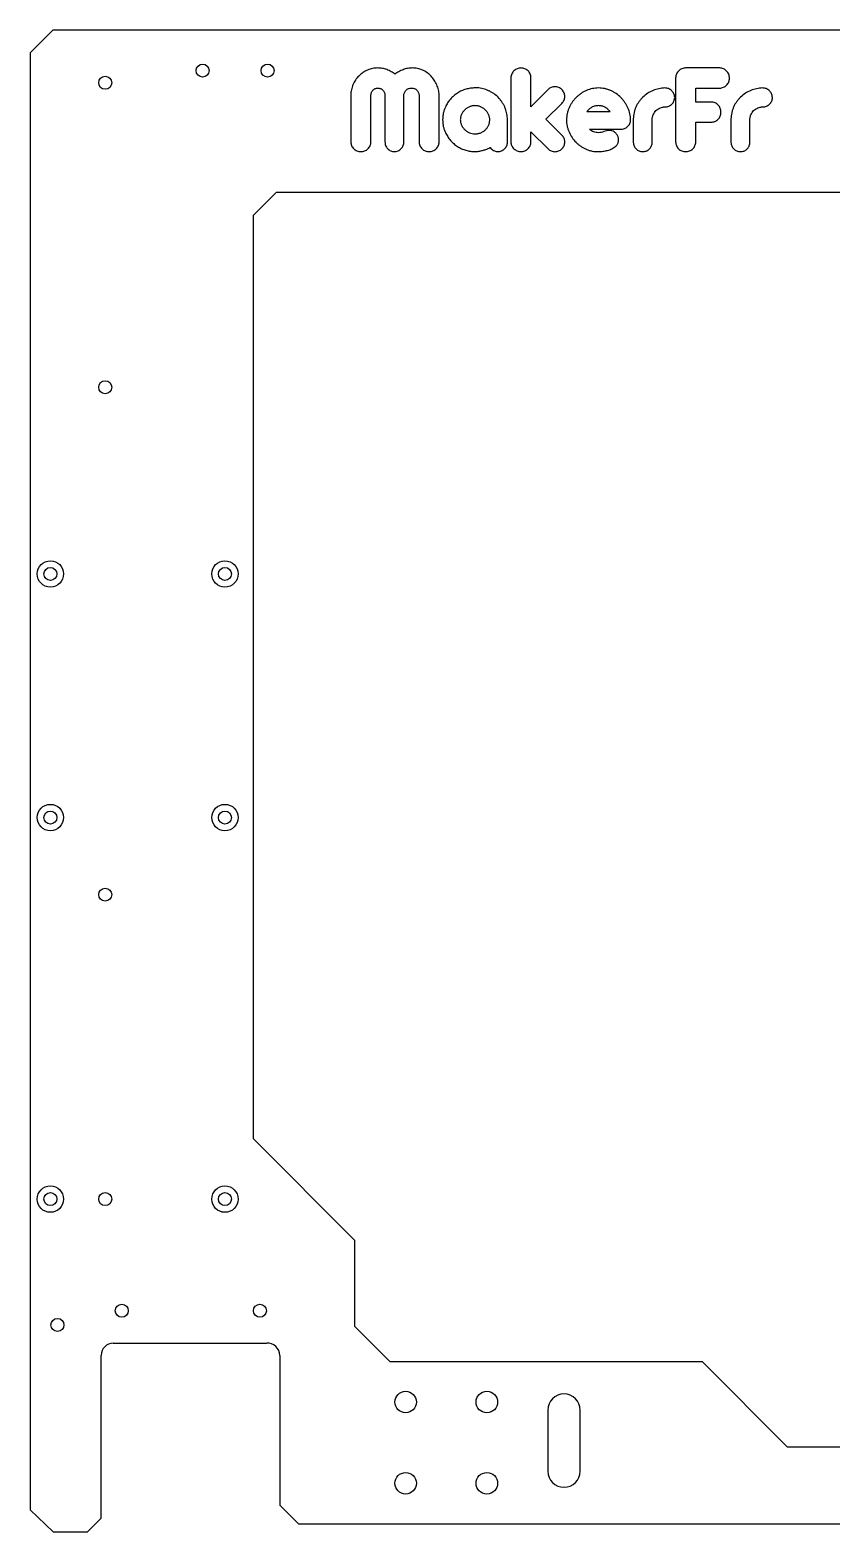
# Model space of a CAD drawing. Header units: millimetres. Extents: x -189 to 206, y -178 to 192.
# Drawn here: x -189.2 to 8.3, y -178.2 to 191.8 of the extents above; entities that cross this region are included whole.
import ezdxf

# ---------------------------------------------------------------- set-up
doc = ezdxf.new("R2010")
doc.units = ezdxf.units.MM

msp = doc.modelspace()

# ---------------------------------------------------------------- linework, layer by layer
at = {"color": 7, "linetype": 'Continuous', "lineweight": 25}
for p, q in [((-183.56, 191.82), (-189.18, 186.2)), ((200.19, 191.82), (-183.56, 191.82)), ((-189.18, 186.2), (-189.18, -172.73)), ((-19.33, 182.47), (-27.72, 182.47)), ((-70.76, 180.08), (-70.76, 164.26)), ((-65.81, 172.94), (-65.81, 180.08)), ((-30.18, 180.05), (-30.18, 164.29)), ((-110.18, 175.82), (-110.18, 164.29)), ((-105.23, 164.31), (-105.23, 175.67)), ((-101.78, 175.67), (-101.78, 164.31)), ((-97.12, 164.31), (-97.12, 175.67)), ((-93.37, 175.67), (-93.37, 164.31)), ((-88.42, 164.29), (-88.42, 175.83)), ((-78.67, 177.55), (-79.58, 177.55)), ((-61.59, 177.16), (-65.81, 172.94)), ((-25.23, 174.07), (-25.23, 177.52)), ((-25.23, 177.52), (-19.33, 177.52)), ((-21.42, 174.07), (-25.23, 174.07)), ((-62.12, 169.84), (-58.19, 173.76)), ((-52.03, 171.74), (-46.34, 171.74)), ((-71.61, 164.19), (-71.61, 169.73)), ((-65.81, 166.74), (-61.59, 162.55)), ((-65.81, 164.26), (-65.81, 166.74)), ((-58.19, 165.95), (-62.12, 169.84)), ((-51.39, 167.38), (-43.71, 167.38)), ((-40.62, 169.93), (-40.62, 164.15)), ((-35.96, 164.02), (-35.96, 169.7)), ((-25.23, 169.12), (-21.42, 169.12)), ((-25.23, 164.28), (-25.23, 169.12)), ((-16.56, 169.93), (-16.56, 164.15)), ((-11.9, 164.02), (-11.9, 169.7)), ((-134.18, 146.2), (-128.56, 151.82)), ((145.19, 151.82), (-128.56, 151.82)), ((-134.18, -81.35), (-134.18, 146.2)), ((-109.18, -106.35), (-134.18, -81.35)), ((-109.18, -127.56), (-109.18, -106.35)), ((-100.56, -136.18), (-109.18, -127.56)), ((-168.68, -131.68), (-132.18, -131.68)), ((-132.15, -131.68), (-130.91, -131.69)), ((-171.68, -174.8), (-171.68, -134.68)), ((-127.68, -134.68), (-127.68, -171.56)), ((-100.56, -136.18), (-23.68, -136.18)), ((-23.68, -136.18), (-2.68, -157.18)), ((-61.68, -148.18), (-61.68, -163.18)), ((-53.68, -163.18), (-53.68, -148.18)), ((-2.68, -157.18), (19.32, -157.18)), ((-189.18, -172.73), (-183.52, -178.18)), ((-127.68, -171.56), (-123.06, -176.18)), ((-175.06, -178.18), (-171.68, -174.8)), ((-123.06, -176.18), (139.69, -176.18)), ((-183.52, -178.18), (-175.06, -178.18))]:
    msp.add_line(p, q, dxfattribs=at)
for centre, radius in [((-146.68, 181.82), 1.6), ((-130.68, 181.82), 1.6), ((-170.68, 178.82), 1.6), ((-170.68, 103.82), 1.6), ((-184.18, 57.82), 3.25), ((-184.18, 57.82), 1.6), ((-141.18, 57.82), 3.25), ((-141.18, 57.82), 1.6), ((-184.18, -2.18), 3.25), ((-141.18, -2.18), 3.25), ((-184.18, -2.18), 1.6), ((-141.18, -2.18), 1.6), ((-170.68, -21.18), 1.6), ((-184.18, -96.18), 3.25), ((-184.18, -96.18), 1.6), ((-170.68, -96.18), 1.6), ((-141.18, -96.18), 3.25), ((-141.18, -96.18), 1.6), ((-166.58, -123.68), 1.6), ((-132.58, -123.68), 1.6), ((-182.43, -127.18), 1.6), ((-96.68, -146.18), 2.65), ((-76.68, -146.18), 2.65), ((-96.68, -166.18), 2.65), ((-76.68, -166.18), 2.65)]:
    msp.add_circle(centre, radius, dxfattribs=at)
for centre, radius, start, end in [((-168.68, -134.68), 3, 90, 180), ((-132.18, -134.68), 3, 89.2451, 90), ((-130.68, -134.68), 3, 0, 94.2894), ((-57.68, -148.18), 4, 0, 180), ((-57.68, -163.18), 4, 180, 0)]:
    msp.add_arc(centre, radius, start, end, dxfattribs=at)
for points, knots in [([(-103.54, 182.47), (-103.76, 182.47), (-103.98, 182.46), (-104.41, 182.42), (-104.62, 182.39), (-105.04, 182.3), (-105.25, 182.25), (-105.66, 182.12), (-105.87, 182.04), (-106.46, 181.77), (-106.84, 181.57), (-107.56, 181.08), (-107.9, 180.8), (-108.36, 180.34), (-108.51, 180.19), (-108.78, 179.85), (-108.91, 179.68), (-109.15, 179.32), (-109.27, 179.13), (-109.48, 178.75), (-109.57, 178.56), (-109.74, 178.16), (-109.82, 177.96), (-109.95, 177.55), (-110, 177.34), (-110.09, 176.91), (-110.13, 176.69), (-110.17, 176.26), (-110.18, 176.04), (-110.18, 175.82)], [0, 0, 0, 0, 0.0625, 0.0625, 0.125, 0.125, 0.1875, 0.1875, 0.25, 0.25, 0.375, 0.375, 0.5, 0.5, 0.5625, 0.5625, 0.625, 0.625, 0.6875, 0.6875, 0.75, 0.75, 0.8125, 0.8125, 0.875, 0.875, 0.9375, 0.9375, 1, 1, 1, 1]), ([(-99.3, 180.92), (-99.45, 181.04), (-99.61, 181.15), (-99.93, 181.36), (-100.09, 181.46), (-100.6, 181.75), (-100.94, 181.92), (-101.66, 182.2), (-102.03, 182.3), (-102.59, 182.41), (-102.78, 182.43), (-103.16, 182.46), (-103.35, 182.47), (-103.54, 182.47)], [0, 0, 0, 0, 0.125, 0.125, 0.25, 0.25, 0.5, 0.5, 0.75, 0.75, 0.875, 0.875, 1, 1, 1, 1]), ([(-95.06, 182.47), (-95.26, 182.47), (-95.45, 182.46), (-95.83, 182.43), (-96.02, 182.41), (-96.59, 182.3), (-96.96, 182.19), (-97.66, 181.91), (-98.01, 181.74), (-98.51, 181.46), (-98.67, 181.36), (-98.99, 181.15), (-99.15, 181.04), (-99.3, 180.92)], [0, 0, 0, 0, 0.125, 0.125, 0.25, 0.25, 0.5, 0.5, 0.75, 0.75, 0.875, 0.875, 1, 1, 1, 1]), ([(-88.42, 175.83), (-88.44, 176.05), (-88.45, 176.26), (-88.51, 176.69), (-88.55, 176.9), (-88.69, 177.52), (-88.83, 177.93), (-89.18, 178.73), (-89.39, 179.11), (-89.86, 179.83), (-90.13, 180.16), (-90.58, 180.63), (-90.74, 180.79), (-91.06, 181.07), (-91.23, 181.19), (-91.59, 181.44), (-91.77, 181.55), (-92.14, 181.77), (-92.34, 181.86), (-92.74, 182.04), (-92.94, 182.12), (-93.35, 182.25), (-93.56, 182.3), (-93.98, 182.39), (-94.19, 182.42), (-94.62, 182.46), (-94.84, 182.47), (-95.06, 182.47)], [0, 0, 0, 0, 0.0625, 0.0625, 0.125, 0.125, 0.25, 0.25, 0.375, 0.375, 0.5, 0.5, 0.5625, 0.5625, 0.625, 0.625, 0.6875, 0.6875, 0.75, 0.75, 0.8125, 0.8125, 0.875, 0.875, 0.9375, 0.9375, 1, 1, 1, 1]), ([(-68.27, 182.47), (-68.43, 182.46), (-68.59, 182.46), (-68.9, 182.4), (-69.05, 182.36), (-69.35, 182.24), (-69.49, 182.16), (-69.76, 181.99), (-69.88, 181.89), (-70.11, 181.67), (-70.22, 181.55), (-70.41, 181.29), (-70.49, 181.15), (-70.62, 180.86), (-70.68, 180.71), (-70.74, 180.4), (-70.75, 180.24), (-70.76, 180.08)], [0, 0, 0, 0, 0.125, 0.125, 0.25, 0.25, 0.375, 0.375, 0.5, 0.5, 0.625, 0.625, 0.75, 0.75, 0.875, 0.875, 1, 1, 1, 1]), ([(-65.81, 180.08), (-65.82, 180.24), (-65.83, 180.4), (-65.89, 180.71), (-65.94, 180.86), (-66.13, 181.31), (-66.31, 181.56), (-66.66, 181.89), (-66.78, 181.99), (-67.05, 182.17), (-67.19, 182.24), (-67.48, 182.36), (-67.64, 182.41), (-67.95, 182.46), (-68.11, 182.47), (-68.27, 182.47)], [0, 0, 0, 0, 0.125, 0.125, 0.25, 0.25, 0.5, 0.5, 0.625, 0.625, 0.75, 0.75, 0.875, 0.875, 1, 1, 1, 1]), ([(-27.72, 182.47), (-27.88, 182.46), (-28.03, 182.46), (-28.35, 182.4), (-28.5, 182.36), (-28.8, 182.24), (-28.94, 182.16), (-29.2, 181.98), (-29.32, 181.88), (-29.55, 181.65), (-29.65, 181.53), (-29.84, 181.27), (-29.92, 181.13), (-30.05, 180.84), (-30.1, 180.69), (-30.16, 180.37), (-30.17, 180.21), (-30.18, 180.05)], [0, 0, 0, 0, 0.125, 0.125, 0.25, 0.25, 0.375, 0.375, 0.5, 0.5, 0.625, 0.625, 0.75, 0.75, 0.875, 0.875, 1, 1, 1, 1]), ([(-16.94, 179.98), (-16.94, 180.14), (-16.95, 180.3), (-17, 180.61), (-17.05, 180.77), (-17.22, 181.22), (-17.4, 181.49), (-17.73, 181.84), (-17.85, 181.95), (-18.1, 182.13), (-18.24, 182.22), (-18.54, 182.35), (-18.69, 182.4), (-19, 182.45), (-19.16, 182.46), (-19.33, 182.47)], [0, 0, 0, 0, 0.125, 0.125, 0.25, 0.25, 0.5, 0.5, 0.625, 0.625, 0.75, 0.75, 0.875, 0.875, 1, 1, 1, 1]), ([(-58.2, 177.16), (-58.32, 177.26), (-58.44, 177.36), (-58.7, 177.53), (-58.84, 177.61), (-59.13, 177.73), (-59.28, 177.77), (-59.59, 177.83), (-59.74, 177.85), (-60.06, 177.86), (-60.22, 177.85), (-60.52, 177.79), (-60.67, 177.75), (-60.97, 177.63), (-61.11, 177.55), (-61.36, 177.37), (-61.48, 177.26), (-61.59, 177.16)], [0, 0, 0, 0, 0.125, 0.125, 0.25, 0.25, 0.375, 0.375, 0.5, 0.5, 0.625, 0.625, 0.75, 0.75, 0.875, 0.875, 1, 1, 1, 1]), ([(-19.33, 177.52), (-19.17, 177.53), (-19.01, 177.54), (-18.7, 177.6), (-18.54, 177.64), (-18.25, 177.77), (-18.11, 177.84), (-17.85, 178.02), (-17.73, 178.13), (-17.51, 178.36), (-17.41, 178.48), (-17.23, 178.75), (-17.16, 178.89), (-17.05, 179.19), (-17, 179.34), (-16.95, 179.66), (-16.94, 179.82), (-16.94, 179.98)], [0, 0, 0, 0, 0.125, 0.125, 0.25, 0.25, 0.375, 0.375, 0.5, 0.5, 0.625, 0.625, 0.75, 0.75, 0.875, 0.875, 1, 1, 1, 1]), ([(-105.23, 175.67), (-105.23, 175.79), (-105.22, 175.91), (-105.19, 176.14), (-105.17, 176.25), (-105.09, 176.47), (-105.04, 176.58), (-104.92, 176.78), (-104.85, 176.87), (-104.61, 177.14), (-104.42, 177.28), (-104.1, 177.43), (-103.99, 177.47), (-103.76, 177.51), (-103.64, 177.52), (-103.52, 177.52)], [0, 0, 0, 0, 0.125, 0.125, 0.25, 0.25, 0.375, 0.375, 0.5, 0.5, 0.75, 0.75, 0.875, 0.875, 1, 1, 1, 1]), ([(-103.52, 177.52), (-103.4, 177.52), (-103.28, 177.52), (-103.05, 177.48), (-102.94, 177.44), (-102.72, 177.34), (-102.62, 177.29), (-102.43, 177.15), (-102.34, 177.06), (-102.18, 176.89), (-102.11, 176.79), (-101.98, 176.59), (-101.93, 176.48), (-101.85, 176.26), (-101.82, 176.15), (-101.79, 175.91), (-101.78, 175.79), (-101.78, 175.67)], [0, 0, 0, 0, 0.125, 0.125, 0.25, 0.25, 0.375, 0.375, 0.5, 0.5, 0.625, 0.625, 0.75, 0.75, 0.875, 0.875, 1, 1, 1, 1]), ([(-97.12, 175.67), (-97.11, 175.79), (-97.11, 175.92), (-97.07, 176.16), (-97.03, 176.27), (-96.94, 176.5), (-96.88, 176.61), (-96.74, 176.81), (-96.66, 176.91), (-96.48, 177.08), (-96.38, 177.16), (-96.18, 177.29), (-96.07, 177.35), (-95.84, 177.44), (-95.72, 177.48), (-95.48, 177.52), (-95.35, 177.52), (-95.23, 177.52)], [0, 0, 0, 0, 0.125, 0.125, 0.25, 0.25, 0.375, 0.375, 0.5, 0.5, 0.625, 0.625, 0.75, 0.75, 0.875, 0.875, 1, 1, 1, 1]), ([(-95.23, 177.52), (-95.1, 177.52), (-94.98, 177.52), (-94.74, 177.48), (-94.63, 177.44), (-94.4, 177.35), (-94.29, 177.29), (-94.09, 177.16), (-93.99, 177.08), (-93.82, 176.91), (-93.74, 176.81), (-93.6, 176.61), (-93.55, 176.5), (-93.45, 176.27), (-93.42, 176.16), (-93.38, 175.92), (-93.38, 175.79), (-93.37, 175.67)], [0, 0, 0, 0, 0.125, 0.125, 0.25, 0.25, 0.375, 0.375, 0.5, 0.5, 0.625, 0.625, 0.75, 0.75, 0.875, 0.875, 1, 1, 1, 1]), ([(-79.58, 177.55), (-79.77, 177.54), (-79.97, 177.54), (-80.35, 177.52), (-80.54, 177.5), (-81.1, 177.42), (-81.47, 177.34), (-82.02, 177.19), (-82.2, 177.13), (-82.56, 177), (-82.74, 176.93), (-83.27, 176.68), (-83.61, 176.5), (-84.25, 176.08), (-84.55, 175.85), (-84.99, 175.47), (-85.13, 175.34), (-85.41, 175.07), (-85.54, 174.93), (-85.91, 174.49), (-86.13, 174.18), (-86.44, 173.7), (-86.54, 173.54), (-86.72, 173.2), (-86.8, 173.03), (-86.88, 172.85)], [0, 0, 0, 0, 0.0625, 0.0625, 0.125, 0.125, 0.25, 0.25, 0.3125, 0.3125, 0.375, 0.375, 0.5, 0.5, 0.625, 0.625, 0.6875, 0.6875, 0.75, 0.75, 0.875, 0.875, 0.9375, 0.9375, 1, 1, 1, 1]), ([(-71.61, 169.73), (-71.62, 169.97), (-71.62, 170.21), (-71.66, 170.69), (-71.7, 170.92), (-71.79, 171.39), (-71.84, 171.62), (-71.98, 172.08), (-72.06, 172.31), (-72.24, 172.76), (-72.33, 172.98), (-72.55, 173.41), (-72.66, 173.62), (-72.91, 174.03), (-73.05, 174.22), (-73.34, 174.61), (-73.49, 174.8), (-73.97, 175.34), (-74.32, 175.66), (-74.89, 176.1), (-75.08, 176.24), (-75.49, 176.49), (-75.7, 176.61), (-76.13, 176.83), (-76.35, 176.94), (-76.79, 177.12), (-77.02, 177.19), (-77.48, 177.33), (-77.71, 177.39), (-78.19, 177.48), (-78.43, 177.51), (-78.67, 177.55)], [0, 0, 0, 0, 0.0625, 0.0625, 0.125, 0.125, 0.1875, 0.1875, 0.25, 0.25, 0.3125, 0.3125, 0.375, 0.375, 0.4375, 0.4375, 0.5, 0.5, 0.625, 0.625, 0.6875, 0.6875, 0.75, 0.75, 0.8125, 0.8125, 0.875, 0.875, 0.9375, 0.9375, 1, 1, 1, 1]), ([(-58.19, 173.76), (-58.09, 173.88), (-57.98, 174), (-57.8, 174.25), (-57.73, 174.39), (-57.6, 174.68), (-57.56, 174.83), (-57.5, 175.14), (-57.49, 175.3), (-57.49, 175.62), (-57.5, 175.77), (-57.56, 176.08), (-57.6, 176.24), (-57.73, 176.53), (-57.81, 176.67), (-57.99, 176.92), (-58.1, 177.04), (-58.2, 177.16)], [0, 0, 0, 0, 0.125, 0.125, 0.25, 0.25, 0.375, 0.375, 0.5, 0.5, 0.625, 0.625, 0.75, 0.75, 0.875, 0.875, 1, 1, 1, 1]), ([(-49.18, 177.55), (-49.44, 177.54), (-49.7, 177.53), (-50.2, 177.48), (-50.45, 177.44), (-51.2, 177.29), (-51.68, 177.13), (-52.39, 176.82), (-52.62, 176.71), (-53.07, 176.46), (-53.28, 176.33), (-53.7, 176.04), (-53.91, 175.89), (-54.3, 175.56), (-54.49, 175.39), (-54.86, 175.03), (-55.03, 174.84), (-55.36, 174.45), (-55.51, 174.24), (-55.8, 173.82), (-55.94, 173.61), (-56.19, 173.16), (-56.31, 172.93), (-56.52, 172.46), (-56.61, 172.22), (-56.77, 171.74), (-56.84, 171.49), (-56.95, 171), (-56.99, 170.74), (-57.05, 170.23), (-57.06, 169.97), (-57.06, 169.71)], [0, 0, 0, 0, 0.0625, 0.0625, 0.125, 0.125, 0.25, 0.25, 0.3125, 0.3125, 0.375, 0.375, 0.4375, 0.4375, 0.5, 0.5, 0.5625, 0.5625, 0.625, 0.625, 0.6875, 0.6875, 0.75, 0.75, 0.8125, 0.8125, 0.875, 0.875, 0.9375, 0.9375, 1, 1, 1, 1]), ([(-41.28, 169.7), (-41.29, 169.96), (-41.3, 170.22), (-41.35, 170.72), (-41.39, 170.97), (-41.55, 171.71), (-41.71, 172.19), (-42.03, 172.9), (-42.15, 173.13), (-42.4, 173.57), (-42.54, 173.79), (-42.83, 174.21), (-42.99, 174.41), (-43.32, 174.8), (-43.49, 174.99), (-44.04, 175.53), (-44.43, 175.86), (-45.06, 176.3), (-45.28, 176.43), (-45.73, 176.68), (-45.96, 176.8), (-46.43, 177), (-46.67, 177.1), (-47.15, 177.26), (-47.39, 177.33), (-47.89, 177.44), (-48.15, 177.48), (-48.67, 177.53), (-48.93, 177.54), (-49.18, 177.55)], [0, 0, 0, 0, 0.0625, 0.0625, 0.125, 0.125, 0.25, 0.25, 0.3125, 0.3125, 0.375, 0.375, 0.4375, 0.4375, 0.5, 0.5, 0.625, 0.625, 0.6875, 0.6875, 0.75, 0.75, 0.8125, 0.8125, 0.875, 0.875, 0.9375, 0.9375, 1, 1, 1, 1]), ([(-32.82, 177.55), (-33.07, 177.53), (-33.32, 177.51), (-33.82, 177.46), (-34.06, 177.41), (-34.79, 177.26), (-35.27, 177.11), (-36.2, 176.73), (-36.65, 176.5), (-37.49, 175.96), (-37.88, 175.65), (-38.42, 175.13), (-38.59, 174.94), (-38.92, 174.56), (-39.08, 174.36), (-39.36, 173.95), (-39.5, 173.74), (-39.74, 173.3), (-39.86, 173.08), (-40.07, 172.62), (-40.16, 172.39), (-40.32, 171.91), (-40.38, 171.67), (-40.49, 171.19), (-40.54, 170.94), (-40.59, 170.44), (-40.61, 170.19), (-40.62, 169.93)], [0, 0, 0, 0, 0.0625, 0.0625, 0.125, 0.125, 0.25, 0.25, 0.375, 0.375, 0.5, 0.5, 0.5625, 0.5625, 0.625, 0.625, 0.6875, 0.6875, 0.75, 0.75, 0.8125, 0.8125, 0.875, 0.875, 0.9375, 0.9375, 1, 1, 1, 1]), ([(-30.41, 175.23), (-30.43, 175.38), (-30.45, 175.53), (-30.52, 175.83), (-30.57, 175.98), (-30.7, 176.26), (-30.77, 176.39), (-30.95, 176.64), (-31.04, 176.76), (-31.26, 176.98), (-31.38, 177.08), (-31.63, 177.25), (-31.77, 177.32), (-32.05, 177.44), (-32.2, 177.48), (-32.5, 177.53), (-32.66, 177.54), (-32.82, 177.55)], [0, 0, 0, 0, 0.125, 0.125, 0.25, 0.25, 0.375, 0.375, 0.5, 0.5, 0.625, 0.625, 0.75, 0.75, 0.875, 0.875, 1, 1, 1, 1]), ([(-32.76, 172.89), (-32.61, 172.9), (-32.46, 172.91), (-32.16, 172.97), (-32.01, 173.01), (-31.73, 173.13), (-31.59, 173.2), (-31.34, 173.37), (-31.22, 173.47), (-31, 173.68), (-30.9, 173.8), (-30.72, 174.05), (-30.65, 174.19), (-30.53, 174.47), (-30.48, 174.61), (-30.43, 174.92), (-30.42, 175.07), (-30.41, 175.23)], [0, 0, 0, 0, 0.125, 0.125, 0.25, 0.25, 0.375, 0.375, 0.5, 0.5, 0.625, 0.625, 0.75, 0.75, 0.875, 0.875, 1, 1, 1, 1]), ([(-19.03, 171.58), (-19.04, 171.74), (-19.05, 171.9), (-19.1, 172.21), (-19.14, 172.37), (-19.26, 172.67), (-19.33, 172.81), (-19.5, 173.08), (-19.6, 173.21), (-19.82, 173.44), (-19.94, 173.55), (-20.2, 173.74), (-20.34, 173.82), (-20.63, 173.95), (-20.78, 173.99), (-21.1, 174.05), (-21.26, 174.06), (-21.42, 174.07)], [0, 0, 0, 0, 0.125, 0.125, 0.25, 0.25, 0.375, 0.375, 0.5, 0.5, 0.625, 0.625, 0.75, 0.75, 0.875, 0.875, 1, 1, 1, 1]), ([(-8.76, 177.55), (-9.01, 177.53), (-9.26, 177.51), (-9.76, 177.46), (-10, 177.41), (-10.73, 177.26), (-11.21, 177.11), (-12.15, 176.73), (-12.59, 176.5), (-13.43, 175.96), (-13.82, 175.65), (-14.36, 175.13), (-14.54, 174.94), (-14.86, 174.56), (-15.02, 174.36), (-15.31, 173.95), (-15.44, 173.74), (-15.69, 173.3), (-15.8, 173.08), (-16.01, 172.62), (-16.1, 172.39), (-16.26, 171.91), (-16.32, 171.67), (-16.43, 171.19), (-16.48, 170.94), (-16.54, 170.44), (-16.55, 170.19), (-16.56, 169.93)], [0, 0, 0, 0, 0.0625, 0.0625, 0.125, 0.125, 0.25, 0.25, 0.375, 0.375, 0.5, 0.5, 0.5625, 0.5625, 0.625, 0.625, 0.6875, 0.6875, 0.75, 0.75, 0.8125, 0.8125, 0.875, 0.875, 0.9375, 0.9375, 1, 1, 1, 1]), ([(-6.36, 175.23), (-6.37, 175.38), (-6.39, 175.53), (-6.46, 175.83), (-6.51, 175.98), (-6.64, 176.26), (-6.71, 176.39), (-6.89, 176.64), (-6.99, 176.76), (-7.2, 176.98), (-7.32, 177.08), (-7.57, 177.25), (-7.71, 177.32), (-8, 177.44), (-8.14, 177.48), (-8.45, 177.53), (-8.6, 177.54), (-8.76, 177.55)], [0, 0, 0, 0, 0.125, 0.125, 0.25, 0.25, 0.375, 0.375, 0.5, 0.5, 0.625, 0.625, 0.75, 0.75, 0.875, 0.875, 1, 1, 1, 1]), ([(-8.71, 172.89), (-8.55, 172.9), (-8.4, 172.91), (-8.1, 172.97), (-7.95, 173.01), (-7.67, 173.13), (-7.53, 173.2), (-7.28, 173.37), (-7.16, 173.47), (-6.94, 173.68), (-6.84, 173.8), (-6.66, 174.05), (-6.59, 174.19), (-6.47, 174.47), (-6.42, 174.61), (-6.37, 174.92), (-6.36, 175.07), (-6.36, 175.23)], [0, 0, 0, 0, 0.125, 0.125, 0.25, 0.25, 0.375, 0.375, 0.5, 0.5, 0.625, 0.625, 0.75, 0.75, 0.875, 0.875, 1, 1, 1, 1]), ([(-86.88, 172.85), (-86.98, 172.6), (-87.09, 172.35), (-87.26, 171.84), (-87.34, 171.58), (-87.46, 171.05), (-87.5, 170.78), (-87.56, 170.25), (-87.56, 169.98), (-87.57, 169.71)], [0, 0, 0, 0, 0.25, 0.25, 0.5, 0.5, 0.75, 0.75, 1, 1, 1, 1]), ([(-79.61, 173.19), (-79.73, 173.18), (-79.96, 173.18), (-80.31, 173.13), (-80.65, 173.03), (-81.08, 172.87), (-81.6, 172.6), (-82.14, 172.16), (-82.59, 171.64), (-82.89, 171.14), (-83.06, 170.71), (-83.15, 170.38), (-83.21, 170.05), (-83.21, 169.82), (-83.22, 169.71)], [0, 0, 0, 0, 0.063979, 0.1268844, 0.1896778, 0.2534361, 0.3787687, 0.5046543, 0.6289573, 0.7541399, 0.8166601, 0.8778734, 0.9384751, 1, 1, 1, 1]), ([(-75.97, 169.71), (-75.97, 169.82), (-75.98, 170.05), (-76.03, 170.38), (-76.13, 170.71), (-76.26, 171.03), (-76.42, 171.34), (-76.6, 171.63), (-76.82, 171.9), (-77.14, 172.23), (-77.59, 172.6), (-78.12, 172.87), (-78.56, 173.03), (-78.91, 173.13), (-79.26, 173.18), (-79.49, 173.18), (-79.61, 173.19)], [0, 0, 0, 0, 0.061159, 0.1214, 0.182471, 0.244619, 0.306895, 0.368787, 0.430849, 0.493045, 0.618182, 0.744929, 0.809072, 0.873065, 0.936402, 1, 1, 1, 1]), ([(-49.18, 173.19), (-49.33, 173.18), (-49.62, 173.18), (-50.04, 173.1), (-50.44, 172.97), (-50.8, 172.8), (-51.15, 172.59), (-51.46, 172.33), (-51.76, 172.05), (-51.94, 171.84), (-52.03, 171.74)], [0, 0, 0, 0, 0.13415, 0.262051, 0.38528, 0.507594, 0.628596, 0.750298, 0.874094, 1, 1, 1, 1]), ([(-46.34, 171.74), (-46.43, 171.84), (-46.61, 172.05), (-46.91, 172.34), (-47.24, 172.59), (-47.59, 172.8), (-47.96, 172.97), (-48.35, 173.1), (-48.76, 173.18), (-49.04, 173.18), (-49.18, 173.19)], [0, 0, 0, 0, 0.127003, 0.250981, 0.375028, 0.498536, 0.622273, 0.744377, 0.871122, 1, 1, 1, 1]), ([(-35.96, 169.7), (-35.96, 169.81), (-35.95, 169.91), (-35.94, 170.12), (-35.92, 170.22), (-35.88, 170.42), (-35.86, 170.53), (-35.8, 170.73), (-35.76, 170.83), (-35.64, 171.12), (-35.54, 171.3), (-35.31, 171.65), (-35.18, 171.81), (-34.88, 172.11), (-34.72, 172.24), (-34.37, 172.47), (-34.19, 172.57), (-33.8, 172.73), (-33.6, 172.79), (-33.29, 172.85), (-33.18, 172.86), (-32.97, 172.88), (-32.87, 172.88), (-32.76, 172.89)], [0, 0, 0, 0, 0.0625, 0.0625, 0.125, 0.125, 0.1875, 0.1875, 0.25, 0.25, 0.375, 0.375, 0.5, 0.5, 0.625, 0.625, 0.75, 0.75, 0.875, 0.875, 0.9375, 0.9375, 1, 1, 1, 1]), ([(-21.42, 169.12), (-21.26, 169.13), (-21.11, 169.14), (-20.8, 169.19), (-20.64, 169.23), (-20.35, 169.36), (-20.21, 169.43), (-19.95, 169.62), (-19.83, 169.72), (-19.61, 169.95), (-19.51, 170.07), (-19.33, 170.34), (-19.26, 170.49), (-19.15, 170.78), (-19.1, 170.94), (-19.05, 171.25), (-19.04, 171.41), (-19.03, 171.58)], [0, 0, 0, 0, 0.125, 0.125, 0.25, 0.25, 0.375, 0.375, 0.5, 0.5, 0.625, 0.625, 0.75, 0.75, 0.875, 0.875, 1, 1, 1, 1]), ([(-11.9, 169.7), (-11.9, 169.81), (-11.9, 169.91), (-11.88, 170.12), (-11.86, 170.22), (-11.82, 170.42), (-11.8, 170.53), (-11.74, 170.73), (-11.7, 170.83), (-11.58, 171.12), (-11.48, 171.3), (-11.25, 171.65), (-11.12, 171.81), (-10.83, 172.11), (-10.66, 172.24), (-10.32, 172.47), (-10.13, 172.57), (-9.74, 172.73), (-9.54, 172.79), (-9.23, 172.85), (-9.13, 172.86), (-8.92, 172.88), (-8.81, 172.88), (-8.71, 172.89)], [0, 0, 0, 0, 0.0625, 0.0625, 0.125, 0.125, 0.1875, 0.1875, 0.25, 0.25, 0.375, 0.375, 0.5, 0.5, 0.625, 0.625, 0.75, 0.75, 0.875, 0.875, 0.9375, 0.9375, 1, 1, 1, 1]), ([(-87.57, 169.71), (-87.56, 169.44), (-87.55, 169.17), (-87.5, 168.63), (-87.46, 168.36), (-87.34, 167.83), (-87.26, 167.57), (-87.09, 167.07), (-86.98, 166.82), (-86.88, 166.57)], [0, 0, 0, 0, 0.25, 0.25, 0.5, 0.5, 0.75, 0.75, 1, 1, 1, 1]), ([(-86.88, 166.57), (-86.8, 166.39), (-86.71, 166.22), (-86.53, 165.88), (-86.43, 165.72), (-86.12, 165.24), (-85.9, 164.94), (-85.52, 164.5), (-85.39, 164.36), (-85.12, 164.09), (-84.98, 163.96), (-84.69, 163.71), (-84.54, 163.59), (-84.24, 163.36), (-84.08, 163.25), (-83.6, 162.93), (-83.27, 162.74), (-82.57, 162.42), (-82.21, 162.29), (-81.47, 162.08), (-81.1, 162), (-80.53, 161.92), (-80.34, 161.9), (-79.95, 161.88), (-79.75, 161.88), (-79.56, 161.87)], [0, 0, 0, 0, 0.0625, 0.0625, 0.125, 0.125, 0.25, 0.25, 0.3125, 0.3125, 0.375, 0.375, 0.4375, 0.4375, 0.5, 0.5, 0.625, 0.625, 0.75, 0.75, 0.875, 0.875, 0.9375, 0.9375, 1, 1, 1, 1]), ([(-83.22, 169.71), (-83.21, 169.59), (-83.21, 169.36), (-83.14, 169.01), (-83.05, 168.68), (-82.87, 168.25), (-82.57, 167.75), (-82.11, 167.24), (-81.56, 166.82), (-80.95, 166.49), (-80.29, 166.27), (-79.84, 166.24), (-79.61, 166.23)], [0, 0, 0, 0, 0.064074, 0.127329, 0.189645, 0.253635, 0.379135, 0.502313, 0.626862, 0.752381, 0.877961, 1, 1, 1, 1]), ([(-79.61, 166.23), (-79.49, 166.23), (-79.24, 166.24), (-78.88, 166.29), (-78.53, 166.38), (-78.09, 166.52), (-77.57, 166.79), (-77.03, 167.21), (-76.58, 167.72), (-76.3, 168.22), (-76.13, 168.65), (-76.03, 168.99), (-75.98, 169.34), (-75.97, 169.59), (-75.97, 169.71)], [0, 0, 0, 0, 0.065601, 0.130922, 0.1941, 0.258049, 0.383217, 0.503115, 0.622967, 0.745071, 0.807561, 0.870562, 0.934399, 1, 1, 1, 1]), ([(-57.06, 169.71), (-57.06, 169.45), (-57.05, 169.19), (-57, 168.68), (-56.96, 168.43), (-56.85, 167.93), (-56.79, 167.68), (-56.63, 167.19), (-56.54, 166.95), (-56.23, 166.24), (-55.98, 165.79), (-55.41, 164.94), (-55.08, 164.53), (-54.54, 163.99), (-54.35, 163.82), (-53.96, 163.49), (-53.75, 163.34), (-53.33, 163.05), (-53.11, 162.91), (-52.65, 162.66), (-52.42, 162.55), (-51.96, 162.34), (-51.72, 162.25), (-51.23, 162.1), (-50.98, 162.03), (-50.47, 161.94), (-50.21, 161.9), (-49.69, 161.87), (-49.44, 161.87), (-49.18, 161.87)], [0, 0, 0, 0, 0.0625, 0.0625, 0.125, 0.125, 0.1875, 0.1875, 0.25, 0.25, 0.375, 0.375, 0.5, 0.5, 0.5625, 0.5625, 0.625, 0.625, 0.6875, 0.6875, 0.75, 0.75, 0.8125, 0.8125, 0.875, 0.875, 0.9375, 0.9375, 1, 1, 1, 1]), ([(-49.18, 166.53), (-49.39, 166.54), (-49.59, 166.54), (-49.99, 166.61), (-50.18, 166.66), (-50.56, 166.8), (-50.74, 166.89), (-51.08, 167.11), (-51.24, 167.24), (-51.39, 167.38)], [0, 0, 0, 0, 0.25, 0.25, 0.5, 0.5, 0.75, 0.75, 1, 1, 1, 1]), ([(-46.58, 167.11), (-46.69, 167.11), (-46.8, 167.1), (-47.02, 167.08), (-47.13, 167.05), (-47.45, 166.96), (-47.66, 166.87), (-48.08, 166.7), (-48.3, 166.63), (-48.74, 166.54), (-48.96, 166.54), (-49.18, 166.53)], [0, 0, 0, 0, 0.125, 0.125, 0.25, 0.25, 0.5, 0.5, 0.75, 0.75, 1, 1, 1, 1]), ([(-44.91, 163.19), (-44.84, 163.27), (-44.76, 163.35), (-44.63, 163.53), (-44.57, 163.63), (-44.46, 163.82), (-44.41, 163.93), (-44.33, 164.14), (-44.31, 164.25), (-44.25, 164.58), (-44.24, 164.81), (-44.27, 165.15), (-44.29, 165.26), (-44.35, 165.47), (-44.39, 165.58), (-44.48, 165.79), (-44.54, 165.89), (-44.66, 166.08), (-44.72, 166.17), (-44.87, 166.34), (-44.95, 166.42), (-45.12, 166.57), (-45.21, 166.64), (-45.49, 166.83), (-45.69, 166.93), (-46.02, 167.03), (-46.13, 167.06), (-46.35, 167.09), (-46.46, 167.1), (-46.58, 167.11)], [0, 0, 0, 0, 0.0625, 0.0625, 0.125, 0.125, 0.1875, 0.1875, 0.25, 0.25, 0.375, 0.375, 0.4375, 0.4375, 0.5, 0.5, 0.5625, 0.5625, 0.625, 0.625, 0.6875, 0.6875, 0.75, 0.75, 0.875, 0.875, 0.9375, 0.9375, 1, 1, 1, 1]), ([(-43.71, 167.38), (-43.55, 167.38), (-43.4, 167.39), (-43.09, 167.43), (-42.94, 167.47), (-42.65, 167.58), (-42.51, 167.65), (-42.25, 167.82), (-42.12, 167.92), (-41.9, 168.14), (-41.8, 168.25), (-41.62, 168.51), (-41.54, 168.65), (-41.41, 168.93), (-41.36, 169.08), (-41.29, 169.39), (-41.29, 169.55), (-41.28, 169.7)], [0, 0, 0, 0, 0.125, 0.125, 0.25, 0.25, 0.375, 0.375, 0.5, 0.5, 0.625, 0.625, 0.75, 0.75, 0.875, 0.875, 1, 1, 1, 1]), ([(-110.18, 164.29), (-110.17, 164.13), (-110.16, 163.97), (-110.11, 163.66), (-110.07, 163.51), (-109.94, 163.21), (-109.86, 163.07), (-109.68, 162.81), (-109.58, 162.68), (-109.35, 162.46), (-109.23, 162.36), (-108.96, 162.18), (-108.82, 162.11), (-108.52, 161.99), (-108.36, 161.94), (-108.05, 161.89), (-107.89, 161.88), (-107.72, 161.87)], [0, 0, 0, 0, 0.125, 0.125, 0.25, 0.25, 0.375, 0.375, 0.5, 0.5, 0.625, 0.625, 0.75, 0.75, 0.875, 0.875, 1, 1, 1, 1]), ([(-107.72, 161.87), (-107.56, 161.88), (-107.4, 161.89), (-107.09, 161.94), (-106.93, 161.98), (-106.63, 162.1), (-106.48, 162.17), (-106.21, 162.35), (-106.08, 162.45), (-105.85, 162.68), (-105.74, 162.8), (-105.56, 163.06), (-105.48, 163.21), (-105.36, 163.51), (-105.31, 163.66), (-105.25, 163.98), (-105.24, 164.15), (-105.23, 164.31)], [0, 0, 0, 0, 0.125, 0.125, 0.25, 0.25, 0.375, 0.375, 0.5, 0.5, 0.625, 0.625, 0.75, 0.75, 0.875, 0.875, 1, 1, 1, 1]), ([(-101.78, 164.31), (-101.77, 164.16), (-101.76, 164), (-101.71, 163.69), (-101.67, 163.55), (-101.56, 163.25), (-101.49, 163.11), (-101.33, 162.84), (-101.23, 162.72), (-101.02, 162.49), (-100.9, 162.39), (-100.65, 162.2), (-100.51, 162.12), (-100.22, 162), (-100.07, 161.95), (-99.76, 161.89), (-99.6, 161.88), (-99.45, 161.87)], [0, 0, 0, 0, 0.125, 0.125, 0.25, 0.25, 0.375, 0.375, 0.5, 0.5, 0.625, 0.625, 0.75, 0.75, 0.875, 0.875, 1, 1, 1, 1]), ([(-99.45, 161.87), (-99.29, 161.88), (-99.14, 161.89), (-98.83, 161.95), (-98.68, 161.99), (-98.4, 162.12), (-98.26, 162.2), (-98.01, 162.38), (-97.89, 162.48), (-97.67, 162.71), (-97.57, 162.84), (-97.41, 163.1), (-97.34, 163.24), (-97.23, 163.54), (-97.18, 163.69), (-97.13, 164), (-97.12, 164.16), (-97.12, 164.31)], [0, 0, 0, 0, 0.125, 0.125, 0.25, 0.25, 0.375, 0.375, 0.5, 0.5, 0.625, 0.625, 0.75, 0.75, 0.875, 0.875, 1, 1, 1, 1]), ([(-93.37, 164.31), (-93.36, 164.15), (-93.35, 163.99), (-93.3, 163.67), (-93.25, 163.51), (-93.13, 163.21), (-93.05, 163.07), (-92.87, 162.8), (-92.76, 162.68), (-92.53, 162.45), (-92.4, 162.35), (-92.13, 162.18), (-91.99, 162.1), (-91.69, 161.98), (-91.53, 161.94), (-91.21, 161.89), (-91.04, 161.88), (-90.88, 161.87)], [0, 0, 0, 0, 0.125, 0.125, 0.25, 0.25, 0.375, 0.375, 0.5, 0.5, 0.625, 0.625, 0.75, 0.75, 0.875, 0.875, 1, 1, 1, 1]), ([(-90.88, 161.87), (-90.72, 161.88), (-90.56, 161.89), (-90.25, 161.94), (-90.1, 161.99), (-89.65, 162.17), (-89.38, 162.35), (-89.04, 162.69), (-88.93, 162.81), (-88.75, 163.07), (-88.67, 163.21), (-88.54, 163.5), (-88.5, 163.66), (-88.44, 163.97), (-88.43, 164.13), (-88.42, 164.29)], [0, 0, 0, 0, 0.125, 0.125, 0.25, 0.25, 0.5, 0.5, 0.625, 0.625, 0.75, 0.75, 0.875, 0.875, 1, 1, 1, 1]), ([(-76.13, 162.73), (-76.08, 162.75), (-76.03, 162.78), (-75.98, 162.81), (-75.93, 162.84), (-75.88, 162.87), (-75.83, 162.89)], [0, 0, 0, 0, 0.0001722442, 0.0001722442, 0.0001722442, 0.0003446585, 0.0003446585, 0.0003446585, 0.0003446585]), ([(-75.83, 162.89), (-75.72, 162.74), (-75.61, 162.6), (-75.34, 162.35), (-75.19, 162.24), (-74.87, 162.05), (-74.7, 161.98), (-74.42, 161.92), (-74.33, 161.9), (-74.14, 161.88), (-74.05, 161.88), (-73.96, 161.87)], [0, 0, 0, 0, 0.25, 0.25, 0.5, 0.5, 0.75, 0.75, 0.875, 0.875, 1, 1, 1, 1]), ([(-73.96, 161.87), (-73.81, 161.88), (-73.65, 161.89), (-73.36, 161.95), (-73.21, 161.99), (-72.93, 162.12), (-72.8, 162.19), (-72.55, 162.36), (-72.43, 162.46), (-72.21, 162.67), (-72.11, 162.78), (-71.93, 163.03), (-71.86, 163.16), (-71.73, 163.44), (-71.69, 163.58), (-71.63, 163.88), (-71.62, 164.04), (-71.61, 164.19)], [0, 0, 0, 0, 0.125, 0.125, 0.25, 0.25, 0.375, 0.375, 0.5, 0.5, 0.625, 0.625, 0.75, 0.75, 0.875, 0.875, 1, 1, 1, 1]), ([(-70.76, 164.26), (-70.75, 164.1), (-70.75, 163.94), (-70.69, 163.64), (-70.63, 163.48), (-70.5, 163.19), (-70.42, 163.06), (-70.23, 162.8), (-70.12, 162.68), (-69.89, 162.47), (-69.76, 162.37), (-69.49, 162.19), (-69.35, 162.12), (-69.06, 162), (-68.91, 161.95), (-68.59, 161.89), (-68.43, 161.88), (-68.27, 161.87)], [0, 0, 0, 0, 0.125, 0.125, 0.25, 0.25, 0.375, 0.375, 0.5, 0.5, 0.625, 0.625, 0.75, 0.75, 0.875, 0.875, 1, 1, 1, 1]), ([(-68.27, 161.87), (-68.11, 161.88), (-67.95, 161.89), (-67.64, 161.95), (-67.49, 161.99), (-67.05, 162.17), (-66.79, 162.36), (-66.45, 162.69), (-66.35, 162.81), (-66.16, 163.06), (-66.08, 163.2), (-65.95, 163.49), (-65.9, 163.64), (-65.83, 163.94), (-65.82, 164.1), (-65.81, 164.26)], [0, 0, 0, 0, 0.125, 0.125, 0.25, 0.25, 0.5, 0.5, 0.625, 0.625, 0.75, 0.75, 0.875, 0.875, 1, 1, 1, 1]), ([(-58.2, 162.55), (-58.1, 162.67), (-57.99, 162.79), (-57.81, 163.04), (-57.73, 163.18), (-57.61, 163.47), (-57.56, 163.62), (-57.5, 163.93), (-57.49, 164.09), (-57.48, 164.41), (-57.5, 164.56), (-57.56, 164.87), (-57.6, 165.03), (-57.72, 165.32), (-57.8, 165.45), (-57.98, 165.71), (-58.09, 165.83), (-58.19, 165.95)], [0, 0, 0, 0, 0.125, 0.125, 0.25, 0.25, 0.375, 0.375, 0.5, 0.5, 0.625, 0.625, 0.75, 0.75, 0.875, 0.875, 1, 1, 1, 1]), ([(-49.18, 161.87), (-48.99, 161.88), (-48.8, 161.89), (-48.42, 161.92), (-48.23, 161.94), (-47.66, 162.01), (-47.29, 162.08), (-46.56, 162.27), (-46.2, 162.4), (-45.7, 162.65), (-45.54, 162.75), (-45.22, 162.96), (-45.07, 163.07), (-44.91, 163.19)], [0, 0, 0, 0, 0.125, 0.125, 0.25, 0.25, 0.5, 0.5, 0.75, 0.75, 0.875, 0.875, 1, 1, 1, 1]), ([(-40.62, 164.15), (-40.6, 164), (-40.58, 163.85), (-40.52, 163.56), (-40.48, 163.42), (-40.37, 163.14), (-40.3, 163), (-40.14, 162.75), (-40.04, 162.64), (-39.72, 162.32), (-39.47, 162.15), (-39.05, 161.98), (-38.9, 161.94), (-38.61, 161.89), (-38.46, 161.88), (-38.3, 161.87)], [0, 0, 0, 0, 0.125, 0.125, 0.25, 0.25, 0.375, 0.375, 0.5, 0.5, 0.75, 0.75, 0.875, 0.875, 1, 1, 1, 1]), ([(-38.3, 161.87), (-38.16, 161.88), (-38.01, 161.88), (-37.72, 161.92), (-37.58, 161.96), (-37.3, 162.05), (-37.17, 162.11), (-36.92, 162.26), (-36.8, 162.35), (-36.58, 162.56), (-36.48, 162.67), (-36.31, 162.91), (-36.23, 163.03), (-36.11, 163.3), (-36.06, 163.44), (-36, 163.72), (-35.98, 163.87), (-35.96, 164.02)], [0, 0, 0, 0, 0.125, 0.125, 0.25, 0.25, 0.375, 0.375, 0.5, 0.5, 0.625, 0.625, 0.75, 0.75, 0.875, 0.875, 1, 1, 1, 1]), ([(-30.18, 164.29), (-30.17, 164.13), (-30.16, 163.97), (-30.11, 163.66), (-30.07, 163.51), (-29.95, 163.21), (-29.87, 163.06), (-29.68, 162.8), (-29.58, 162.68), (-29.35, 162.45), (-29.22, 162.35), (-28.95, 162.17), (-28.81, 162.1), (-28.51, 161.98), (-28.35, 161.94), (-28.03, 161.89), (-27.87, 161.88), (-27.71, 161.87)], [0, 0, 0, 0, 0.125, 0.125, 0.25, 0.25, 0.375, 0.375, 0.5, 0.5, 0.625, 0.625, 0.75, 0.75, 0.875, 0.875, 1, 1, 1, 1]), ([(-27.71, 161.87), (-27.55, 161.88), (-27.39, 161.88), (-27.07, 161.94), (-26.92, 161.98), (-26.62, 162.1), (-26.48, 162.17), (-26.21, 162.34), (-26.08, 162.44), (-25.85, 162.66), (-25.74, 162.78), (-25.56, 163.05), (-25.48, 163.19), (-25.35, 163.48), (-25.31, 163.64), (-25.25, 163.96), (-25.24, 164.12), (-25.23, 164.28)], [0, 0, 0, 0, 0.125, 0.125, 0.25, 0.25, 0.375, 0.375, 0.5, 0.5, 0.625, 0.625, 0.75, 0.75, 0.875, 0.875, 1, 1, 1, 1]), ([(-16.56, 164.15), (-16.54, 164), (-16.53, 163.85), (-16.47, 163.56), (-16.42, 163.42), (-16.31, 163.14), (-16.24, 163), (-16.08, 162.75), (-15.98, 162.64), (-15.66, 162.32), (-15.41, 162.15), (-14.99, 161.98), (-14.85, 161.94), (-14.55, 161.89), (-14.4, 161.88), (-14.25, 161.87)], [0, 0, 0, 0, 0.125, 0.125, 0.25, 0.25, 0.375, 0.375, 0.5, 0.5, 0.75, 0.75, 0.875, 0.875, 1, 1, 1, 1]), ([(-14.25, 161.87), (-14.1, 161.88), (-13.95, 161.88), (-13.66, 161.92), (-13.52, 161.96), (-13.25, 162.05), (-13.11, 162.11), (-12.86, 162.26), (-12.74, 162.35), (-12.52, 162.56), (-12.43, 162.67), (-12.25, 162.91), (-12.18, 163.03), (-12.05, 163.3), (-12.01, 163.44), (-11.94, 163.72), (-11.92, 163.87), (-11.9, 164.02)], [0, 0, 0, 0, 0.125, 0.125, 0.25, 0.25, 0.375, 0.375, 0.5, 0.5, 0.625, 0.625, 0.75, 0.75, 0.875, 0.875, 1, 1, 1, 1]), ([(-79.56, 161.87), (-79.4, 161.88), (-79.25, 161.88), (-78.94, 161.9), (-78.78, 161.92), (-78.48, 161.97), (-78.32, 162), (-78.02, 162.08), (-77.88, 162.13), (-77.73, 162.17)], [0, 0, 0, 0, 0.25, 0.25, 0.5, 0.5, 0.75, 0.75, 1, 1, 1, 1]), ([(-77.73, 162.17), (-77.46, 162.25), (-77.18, 162.32), (-76.65, 162.51), (-76.39, 162.62), (-76.13, 162.73)], [0, 0, 0, 0, 0.5, 0.5, 1, 1, 1, 1]), ([(-61.59, 162.55), (-61.48, 162.44), (-61.36, 162.34), (-61.11, 162.16), (-60.97, 162.08), (-60.68, 161.96), (-60.53, 161.92), (-60.23, 161.86), (-60.07, 161.85), (-59.75, 161.86), (-59.6, 161.88), (-59.29, 161.95), (-59.14, 161.99), (-58.85, 162.1), (-58.71, 162.18), (-58.45, 162.35), (-58.32, 162.45), (-58.2, 162.55)], [0, 0, 0, 0, 0.125, 0.125, 0.25, 0.25, 0.375, 0.375, 0.5, 0.5, 0.625, 0.625, 0.75, 0.75, 0.875, 0.875, 1, 1, 1, 1])]:
    msp.add_open_spline(points, degree=3, knots=knots, dxfattribs=at)

doc.saveas('drawing.dxf')
